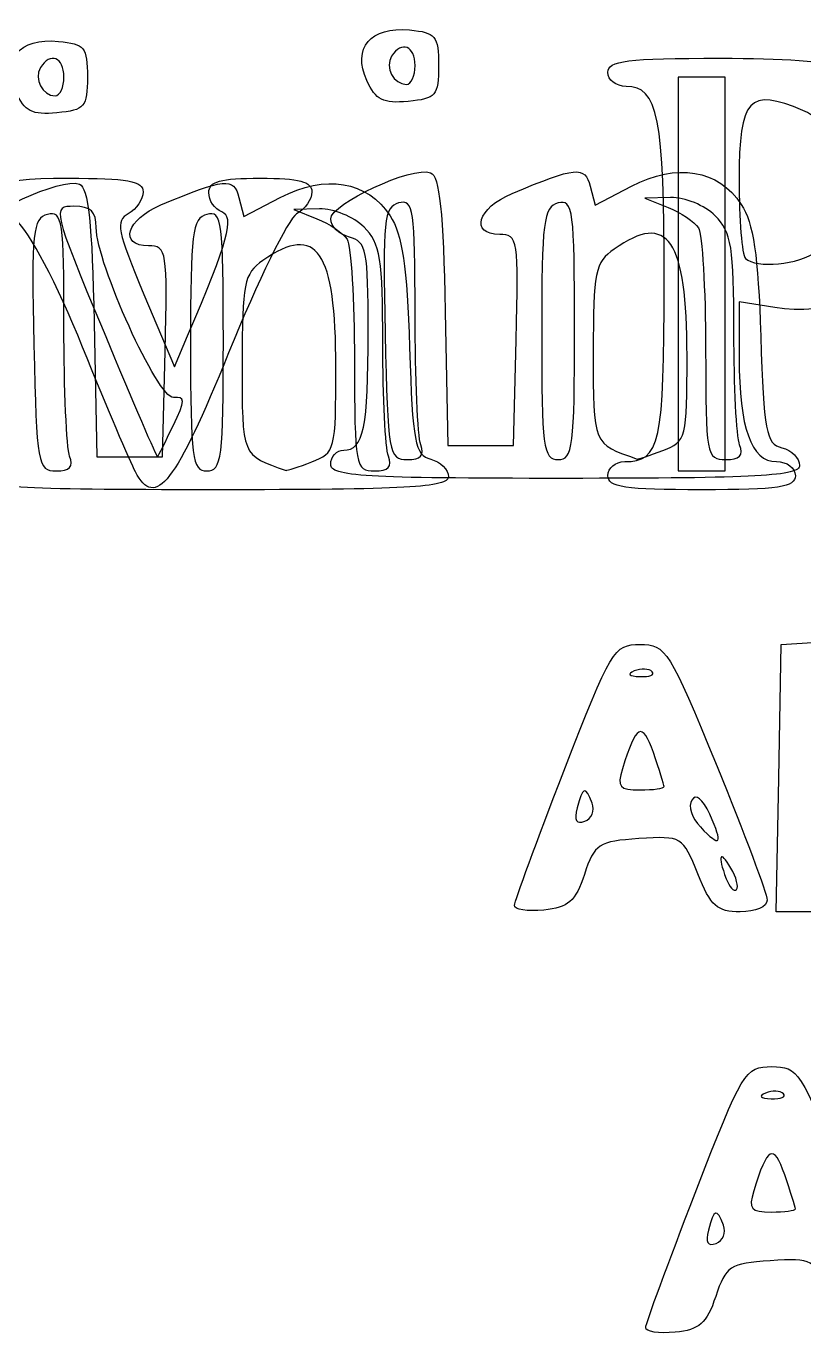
# Model space of a CAD drawing. Extents: x 2.03 to 5.39, y 7.1 to 8.91.
# Drawn here: x 3.5074 to 3.7839, y 8.4451 to 8.9098 of the extents above; entities that cross this region are included whole.
import ezdxf

# ---------------------------------------------------------------- set-up
doc = ezdxf.new("R2010")
doc.units = 0
doc.layers.add('Layer_1', color=7, linetype='CONTINUOUS')

msp = doc.modelspace()

# ---------------------------------------------------------------- linework, layer by layer
at = {"layer": 'Layer_1', "color": 7}
for p, q in [((3.64567, 8.895797), (3.64567, 8.895797)), ((3.52085, 8.891749), (3.52085, 8.891749)), ((3.628537, 8.890489), (3.628537, 8.890489)), ((3.747516, 8.891749), (3.739183, 8.891749)), ((3.739183, 8.891749), (3.739183, 8.821749)), ((3.75585, 8.891749), (3.747516, 8.891749)), ((3.75585, 8.821749), (3.75585, 8.891749)), ((3.7079, 8.852988), (3.709662, 8.846248)), ((3.709662, 8.846248), (3.722569, 8.852976)), ((3.58308, 8.84894), (3.584842, 8.8422)), ((3.584842, 8.8422), (3.597749, 8.848928)), ((3.736503, 8.84892), (3.727336, 8.848708)), ((3.727336, 8.848708), (3.735576, 8.84542)), ((3.611683, 8.844871), (3.602516, 8.84466)), ((3.602516, 8.84466), (3.610756, 8.841372)), ((3.739183, 8.821749), (3.739183, 8.751749)), ((3.75585, 8.751749), (3.75585, 8.821749)), ((3.75585, 8.821749), (3.75585, 8.821749)), ((3.549287, 8.814479), (3.560099, 8.788721)), ((3.77349, 8.809807), (3.76085, 8.811828)), ((3.76085, 8.811828), (3.76085, 8.792006)), ((3.656411, 8.808438), (3.657336, 8.760797)), ((3.531591, 8.804389), (3.532516, 8.756749)), ((3.702336, 8.802152), (3.702336, 8.802152)), ((3.560099, 8.788721), (3.564812, 8.799759)), ((3.577516, 8.798104), (3.577516, 8.798104)), ((3.680669, 8.760797), (3.681612, 8.798297)), ((3.55585, 8.756749), (3.556792, 8.794249)), ((3.559676, 8.767847), (3.559676, 8.767847)), ((3.647693, 8.76107), (3.647693, 8.76107)), ((3.657336, 8.760797), (3.669003, 8.760797)), ((3.669003, 8.760797), (3.680669, 8.760797)), ((3.761026, 8.76107), (3.761026, 8.76107)), ((3.522873, 8.757022), (3.522873, 8.757022)), ((3.532516, 8.756749), (3.544183, 8.756749)), ((3.544183, 8.756749), (3.55585, 8.756749)), ((3.608966, 8.755), (3.608966, 8.755)), ((3.636206, 8.757022), (3.636206, 8.757022)), ((3.733786, 8.759048), (3.733786, 8.759048)), ((3.54626, 8.75143), (3.54626, 8.75143)), ((3.615669, 8.754131), (3.61567, 8.754131)), ((3.739183, 8.751749), (3.747516, 8.751749)), ((3.747516, 8.751749), (3.75585, 8.751749)), ((3.714183, 8.750083), (3.714183, 8.750083)), ((3.774925, 8.642582), (3.775849, 8.690082)), ((3.775849, 8.690082), (3.792507, 8.691132)), ((3.729947, 8.680429), (3.729947, 8.680429)), ((3.734183, 8.639584), (3.734183, 8.639584)), ((3.774, 8.595082), (3.774924, 8.642582)), ((3.774924, 8.642582), (3.774925, 8.642582)), ((3.708616, 8.633691), (3.708616, 8.633691)), ((3.750396, 8.629746), (3.750396, 8.629746)), ((3.757923, 8.610665), (3.757923, 8.610665)), ((3.680976, 8.597371), (3.680976, 8.597371)), ((3.801975, 8.595082), (3.774, 8.595082)), ((3.776614, 8.530429), (3.776614, 8.530429)), ((3.78085, 8.489584), (3.78085, 8.489584)), ((3.755283, 8.483691), (3.755283, 8.483691))]:
    msp.add_line(p, q, dxfattribs=at)
for points in [[(3.628537, 8.890489), (3.623265, 8.90206), (3.629821, 8.909824), (3.643719, 8.908468)], [(3.643719, 8.908468), (3.653059, 8.907556), (3.654003, 8.906393), (3.654003, 8.895797)], [(3.503717, 8.886441), (3.498445, 8.898012), (3.505001, 8.905776), (3.518899, 8.90442)], [(3.518899, 8.90442), (3.528239, 8.903508), (3.529183, 8.902345), (3.529183, 8.891749)], [(3.64567, 8.895797), (3.64567, 8.902828), (3.64082, 8.904768), (3.637336, 8.899131)], [(3.52085, 8.891749), (3.52085, 8.89878), (3.516, 8.900719), (3.512516, 8.895083)], [(3.637336, 8.899131), (3.634906, 8.895198), (3.638059, 8.889131), (3.642533, 8.889131)], [(3.512516, 8.895083), (3.510086, 8.89115), (3.513239, 8.885083), (3.517713, 8.885083)], [(3.642533, 8.889131), (3.644258, 8.889131), (3.64567, 8.892131), (3.64567, 8.895797)], [(3.654003, 8.895797), (3.654003, 8.885077), (3.653126, 8.884046), (3.643194, 8.883088)], [(3.714183, 8.893416), (3.714183, 8.897583), (3.720862, 8.898416), (3.75429, 8.898416)], [(3.75429, 8.898416), (3.79871, 8.898416), (3.811921, 8.894914), (3.823623, 8.880037)], [(3.517713, 8.885083), (3.519438, 8.885083), (3.52085, 8.888083), (3.52085, 8.891749)], [(3.529183, 8.891749), (3.529183, 8.881029), (3.528306, 8.879998), (3.518374, 8.87904)], [(3.643194, 8.883088), (3.634342, 8.882234), (3.631687, 8.883575), (3.628537, 8.890489)], [(3.720732, 8.888416), (3.71713, 8.888416), (3.714183, 8.890666), (3.714183, 8.893416)], [(3.518374, 8.87904), (3.509522, 8.878187), (3.506868, 8.879527), (3.503717, 8.886441)], [(3.734183, 8.819302), (3.734183, 8.877673), (3.732092, 8.888416), (3.720732, 8.888416)], [(3.783557, 8.879872), (3.764274, 8.88798), (3.76085, 8.884267), (3.76085, 8.855249)], [(3.788475, 8.829814), (3.803843, 8.841471), (3.800782, 8.872629), (3.783557, 8.879872)], [(3.597749, 8.848928), (3.61378, 8.857283), (3.628692, 8.854807), (3.636793, 8.842443)], [(3.61567, 8.841305), (3.61567, 8.846765), (3.644713, 8.860211), (3.651162, 8.857736)], [(3.651162, 8.857736), (3.654362, 8.856508), (3.655725, 8.843706), (3.656411, 8.808438)], [(3.680126, 8.850356), (3.703004, 8.859915), (3.706014, 8.8602), (3.7079, 8.852988)], [(3.722569, 8.852976), (3.7386, 8.861332), (3.753512, 8.858855), (3.761613, 8.846491)], [(3.503786, 8.840923), (3.489562, 8.852826), (3.493268, 8.855797), (3.522336, 8.855797)], [(3.49085, 8.837257), (3.49085, 8.842717), (3.519893, 8.856163), (3.526342, 8.853688)], [(3.522336, 8.855797), (3.543412, 8.855797), (3.549003, 8.854784), (3.549003, 8.850963)], [(3.526342, 8.853688), (3.529542, 8.85246), (3.530905, 8.839658), (3.531591, 8.804389)], [(3.555306, 8.846308), (3.578184, 8.855867), (3.581194, 8.856152), (3.58308, 8.84894)], [(3.572336, 8.850693), (3.572336, 8.854658), (3.576429, 8.855797), (3.59067, 8.855797)], [(3.59067, 8.855797), (3.604465, 8.855797), (3.609003, 8.854601), (3.609003, 8.850963)], [(3.76085, 8.855249), (3.76085, 8.841102), (3.76185, 8.828527), (3.763072, 8.827305)], [(3.549003, 8.850963), (3.549003, 8.848304), (3.546634, 8.844803), (3.543739, 8.843183)], [(3.576939, 8.843822), (3.574407, 8.844794), (3.572336, 8.847885), (3.572336, 8.850693)], [(3.609003, 8.850963), (3.609003, 8.848304), (3.60656, 8.844762), (3.603574, 8.843091)], [(3.64567, 8.807425), (3.64567, 8.844907), (3.645159, 8.848374), (3.639836, 8.846987)], [(3.675778, 8.835797), (3.665054, 8.835797), (3.667873, 8.845236), (3.680126, 8.850356)], [(3.702336, 8.802152), (3.702336, 8.844658), (3.701852, 8.84838), (3.696503, 8.846983)], [(3.752336, 8.842464), (3.74867, 8.846131), (3.741545, 8.849036), (3.736503, 8.84892)], [(3.52085, 8.803377), (3.52085, 8.840859), (3.520339, 8.844325), (3.515016, 8.842939)], [(3.524408, 8.845797), (3.516588, 8.845797), (3.516735, 8.845182), (3.535097, 8.800931)], [(3.532336, 8.838221), (3.532336, 8.843977), (3.530431, 8.845797), (3.524408, 8.845797)], [(3.543739, 8.843183), (3.539113, 8.840594), (3.539786, 8.837114), (3.549287, 8.814479)], [(3.550958, 8.831749), (3.540234, 8.831749), (3.543053, 8.841188), (3.555306, 8.846308)], [(3.564812, 8.799759), (3.579398, 8.833924), (3.581627, 8.842023), (3.576939, 8.843822)], [(3.577516, 8.798104), (3.577516, 8.840609), (3.577032, 8.844332), (3.571683, 8.842935)], [(3.627516, 8.838416), (3.62385, 8.842083), (3.616725, 8.844988), (3.611683, 8.844871)], [(3.639836, 8.846987), (3.63458, 8.845618), (3.634103, 8.841032), (3.635017, 8.800633)], [(3.696503, 8.846983), (3.691312, 8.845627), (3.69067, 8.840522), (3.69067, 8.800631)], [(3.742336, 8.792601), (3.742336, 8.834113), (3.735572, 8.844029), (3.716411, 8.830608)], [(3.735576, 8.84542), (3.740107, 8.843612), (3.744959, 8.840332), (3.746358, 8.838131)], [(3.761613, 8.846491), (3.765942, 8.839885), (3.767625, 8.828514), (3.76854, 8.799704)], [(3.527485, 8.795797), (3.518317, 8.818351), (3.508562, 8.836927), (3.503786, 8.840923)], [(3.515016, 8.842939), (3.50976, 8.84157), (3.509283, 8.836984), (3.510197, 8.796584)], [(3.571683, 8.842935), (3.566492, 8.841579), (3.56585, 8.836474), (3.56585, 8.796583)], [(3.603574, 8.843091), (3.600589, 8.84142), (3.589714, 8.819234), (3.579408, 8.793789)], [(3.617516, 8.788553), (3.617516, 8.830065), (3.610752, 8.839981), (3.591591, 8.82656)], [(3.610756, 8.841372), (3.615287, 8.839564), (3.620139, 8.836284), (3.621538, 8.834083)], [(3.622336, 8.834832), (3.61867, 8.835791), (3.61567, 8.838703), (3.61567, 8.841305)], [(3.636793, 8.842443), (3.641122, 8.835837), (3.642805, 8.824465), (3.64372, 8.795656)], [(3.759003, 8.80107), (3.759003, 8.831353), (3.75815, 8.836651), (3.752336, 8.842464)], [(3.559791, 8.777847), (3.554273, 8.777418), (3.532336, 8.825658), (3.532336, 8.838221)], [(3.621538, 8.834083), (3.622937, 8.831883), (3.624104, 8.812458), (3.624132, 8.790916)], [(3.629003, 8.801382), (3.629003, 8.830285), (3.628413, 8.833242), (3.622336, 8.834832)], [(3.634183, 8.797022), (3.634183, 8.827305), (3.63333, 8.832603), (3.627516, 8.838416)], [(3.681612, 8.798297), (3.682512, 8.834086), (3.682245, 8.835797), (3.675778, 8.835797)], [(3.746358, 8.838131), (3.747756, 8.835931), (3.748924, 8.816506), (3.748952, 8.794964)], [(3.556792, 8.794249), (3.557692, 8.830038), (3.557425, 8.831749), (3.550958, 8.831749)], [(3.716411, 8.830608), (3.709642, 8.825867), (3.709003, 8.822695), (3.709003, 8.793834)], [(3.763072, 8.827305), (3.766841, 8.823535), (3.782197, 8.825052), (3.788475, 8.829814)], [(3.591591, 8.82656), (3.584822, 8.821819), (3.584183, 8.818647), (3.584183, 8.789786)], [(3.822273, 8.825401), (3.812201, 8.813431), (3.791736, 8.806889), (3.77349, 8.809807)], [(3.720183, 8.755083), (3.732853, 8.755083), (3.734183, 8.761185), (3.734183, 8.819302)], [(3.647693, 8.76107), (3.64658, 8.76397), (3.64567, 8.78483), (3.64567, 8.807425)], [(3.522873, 8.757022), (3.52176, 8.759922), (3.52085, 8.780781), (3.52085, 8.803377)], [(3.620313, 8.759131), (3.627408, 8.759131), (3.629003, 8.766884), (3.629003, 8.801382)], [(3.696503, 8.7558), (3.701779, 8.755798), (3.702336, 8.760226), (3.702336, 8.802152)], [(3.535097, 8.800931), (3.545336, 8.776254), (3.553923, 8.756379), (3.554179, 8.756764)], [(3.571683, 8.751752), (3.576959, 8.75175), (3.577516, 8.756178), (3.577516, 8.798104)], [(3.636206, 8.757022), (3.635094, 8.759922), (3.634183, 8.777922), (3.634183, 8.797022)], [(3.635017, 8.800633), (3.635981, 8.757964), (3.636361, 8.755797), (3.642873, 8.755797)], [(3.69067, 8.800631), (3.69067, 8.760161), (3.691236, 8.755803), (3.696503, 8.7558)], [(3.761026, 8.76107), (3.759913, 8.76397), (3.759003, 8.78197), (3.759003, 8.80107)], [(3.76854, 8.799704), (3.769618, 8.765766), (3.770429, 8.761467), (3.776042, 8.759999)], [(3.510197, 8.796584), (3.511161, 8.753916), (3.511541, 8.751749), (3.518053, 8.751749)], [(3.54626, 8.75143), (3.544504, 8.754749), (3.536056, 8.774714), (3.527485, 8.795797)], [(3.579408, 8.793789), (3.560545, 8.747218), (3.553352, 8.738026), (3.54626, 8.75143)], [(3.56585, 8.796583), (3.56585, 8.756113), (3.566416, 8.751755), (3.571683, 8.751752)], [(3.64372, 8.795656), (3.644798, 8.761718), (3.64561, 8.757419), (3.651222, 8.755951)], [(3.709003, 8.793834), (3.709003, 8.760871), (3.708766, 8.761443), (3.724619, 8.756009)], [(3.733786, 8.759048), (3.742099, 8.762209), (3.742336, 8.763141), (3.742336, 8.792601)], [(3.748952, 8.794964), (3.748996, 8.757373), (3.749285, 8.755797), (3.756026, 8.755797)], [(3.584183, 8.789786), (3.584183, 8.756822), (3.583946, 8.757395), (3.599799, 8.751961)], [(3.608966, 8.755), (3.617279, 8.758161), (3.617516, 8.759093), (3.617516, 8.788553)], [(3.624132, 8.790916), (3.624176, 8.753325), (3.624465, 8.751749), (3.631206, 8.751749)], [(3.76085, 8.792006), (3.76085, 8.767138), (3.765176, 8.755083), (3.774101, 8.755083)], [(3.559676, 8.767847), (3.564085, 8.776943), (3.564099, 8.778183), (3.559791, 8.777847)], [(3.554179, 8.756764), (3.554434, 8.757149), (3.556908, 8.762136), (3.559676, 8.767847)], [(3.642873, 8.755797), (3.647744, 8.755797), (3.649133, 8.757317), (3.647693, 8.76107)], [(3.756026, 8.755797), (3.761061, 8.755797), (3.762477, 8.75729), (3.761026, 8.76107)], [(3.776042, 8.759999), (3.779504, 8.759094), (3.782336, 8.756278), (3.782336, 8.753742)], [(3.518053, 8.751749), (3.522924, 8.751749), (3.524313, 8.753269), (3.522873, 8.757022)], [(3.599799, 8.751961), (3.600138, 8.751844), (3.604263, 8.753212), (3.608966, 8.755)], [(3.61567, 8.754131), (3.61567, 8.756881), (3.617759, 8.759131), (3.620313, 8.759131)], [(3.631206, 8.751749), (3.636241, 8.751749), (3.637657, 8.753242), (3.636206, 8.757022)], [(3.651222, 8.755951), (3.654684, 8.755045), (3.657516, 8.75223), (3.657516, 8.749694)], [(3.714183, 8.750083), (3.714183, 8.752833), (3.716883, 8.755083), (3.720183, 8.755083)], [(3.724619, 8.756009), (3.724958, 8.755892), (3.729083, 8.75726), (3.733786, 8.759048)], [(3.774101, 8.755083), (3.777878, 8.755083), (3.78085, 8.752881), (3.78085, 8.750083)], [(3.699003, 8.749131), (3.627151, 8.749131), (3.615669, 8.74982), (3.615669, 8.754131)], [(3.782336, 8.753742), (3.782336, 8.749939), (3.767732, 8.749131), (3.699003, 8.749131)], [(3.574183, 8.745083), (3.502331, 8.745083), (3.490849, 8.745772), (3.490849, 8.750083)], [(3.657516, 8.749694), (3.657516, 8.745891), (3.642912, 8.745083), (3.574183, 8.745083)], [(3.747516, 8.745083), (3.720109, 8.745083), (3.714183, 8.745972), (3.714183, 8.750083)], [(3.78085, 8.750083), (3.78085, 8.745972), (3.774924, 8.745083), (3.747516, 8.745083)], [(3.698552, 8.645082), (3.71537, 8.688456), (3.716348, 8.690082), (3.725635, 8.690082)], [(3.725635, 8.690082), (3.734856, 8.690082), (3.736034, 8.688217), (3.753014, 8.646749)], [(3.723558, 8.680692), (3.720899, 8.679628), (3.721689, 8.678839), (3.725572, 8.678679)], [(3.729947, 8.680429), (3.728839, 8.681537), (3.725964, 8.681655), (3.723558, 8.680692)], [(3.725572, 8.678679), (3.729086, 8.678534), (3.731055, 8.679322), (3.729947, 8.680429)], [(3.73038, 8.651664), (3.726453, 8.662928), (3.724208, 8.661757), (3.719362, 8.645915)], [(3.734183, 8.639584), (3.734183, 8.640228), (3.732472, 8.645663), (3.73038, 8.651664)], [(3.680976, 8.597371), (3.681043, 8.598862), (3.688955, 8.620332), (3.698552, 8.645082)], [(3.719362, 8.645915), (3.717396, 8.639489), (3.718293, 8.638415), (3.725625, 8.638415)], [(3.753014, 8.646749), (3.762773, 8.622915), (3.770778, 8.60154), (3.770804, 8.599249)], [(3.708616, 8.633691), (3.706214, 8.639952), (3.705285, 8.639657), (3.703282, 8.631998)], [(3.725625, 8.638415), (3.730332, 8.638415), (3.734183, 8.638942), (3.734183, 8.639584)], [(3.743998, 8.634783), (3.742699, 8.632681), (3.744087, 8.628389), (3.747076, 8.625244)], [(3.750396, 8.629746), (3.747837, 8.635364), (3.745496, 8.637206), (3.743998, 8.634783)], [(3.703282, 8.631998), (3.702137, 8.627617), (3.703005, 8.626118), (3.706017, 8.627274)], [(3.706017, 8.627274), (3.708443, 8.628205), (3.709613, 8.631093), (3.708616, 8.633691)], [(3.747076, 8.625244), (3.754302, 8.617649), (3.755295, 8.618995), (3.750396, 8.629746)], [(3.725251, 8.621096), (3.71082, 8.620153), (3.709473, 8.619272), (3.705854, 8.608415)], [(3.746166, 8.608596), (3.740824, 8.621949), (3.740574, 8.622098), (3.725251, 8.621096)], [(3.757923, 8.610665), (3.753994, 8.617423), (3.753045, 8.61526), (3.756262, 8.606877)], [(3.705854, 8.608415), (3.702638, 8.598771), (3.700134, 8.596567), (3.691407, 8.595704)], [(3.761212, 8.595082), (3.753057, 8.595082), (3.750741, 8.597162), (3.746166, 8.608596)], [(3.756262, 8.606877), (3.757405, 8.603898), (3.759042, 8.602163), (3.7599, 8.603021)], [(3.7599, 8.603021), (3.760759, 8.603879), (3.759867, 8.607319), (3.757923, 8.610665)], [(3.691407, 8.595704), (3.6856, 8.59513), (3.680907, 8.59588), (3.680976, 8.597371)], [(3.770804, 8.599249), (3.770826, 8.596865), (3.766724, 8.595082), (3.761212, 8.595082)], [(3.745218, 8.495082), (3.762119, 8.538667), (3.762975, 8.540082), (3.772445, 8.540082)], [(3.772445, 8.540082), (3.781799, 8.540082), (3.78287, 8.538453), (3.797143, 8.502523)], [(3.770225, 8.530692), (3.767566, 8.529628), (3.768355, 8.528839), (3.772239, 8.528679)], [(3.776614, 8.530429), (3.775506, 8.531537), (3.772631, 8.531655), (3.770225, 8.530692)], [(3.772239, 8.528679), (3.775752, 8.528534), (3.777721, 8.529322), (3.776614, 8.530429)], [(3.777046, 8.501664), (3.77312, 8.512928), (3.770875, 8.511757), (3.766028, 8.495915)], [(3.78085, 8.489584), (3.78085, 8.490228), (3.779138, 8.495663), (3.777046, 8.501664)], [(3.727643, 8.447371), (3.72771, 8.448862), (3.735622, 8.470332), (3.745218, 8.495082)], [(3.766028, 8.495915), (3.764062, 8.489489), (3.764959, 8.488415), (3.772292, 8.488415)], [(3.755283, 8.483691), (3.75288, 8.489952), (3.751952, 8.489657), (3.749949, 8.481998)], [(3.772292, 8.488415), (3.776999, 8.488415), (3.78085, 8.488941), (3.78085, 8.489584)], [(3.749949, 8.481998), (3.748803, 8.477617), (3.749671, 8.476118), (3.752683, 8.477274)], [(3.752683, 8.477274), (3.75511, 8.478205), (3.75628, 8.481093), (3.755283, 8.483691)], [(3.792833, 8.458596), (3.78749, 8.471949), (3.78724, 8.472098), (3.771918, 8.471096)], [(3.771918, 8.471096), (3.757487, 8.470153), (3.75614, 8.469272), (3.75252, 8.458416)], [(3.75252, 8.458416), (3.749305, 8.448772), (3.7468, 8.446568), (3.738074, 8.445704)], [(3.738074, 8.445704), (3.732267, 8.44513), (3.727573, 8.44588), (3.727643, 8.447371)]]:
    msp.add_open_spline(points, degree=3, dxfattribs=at)

doc.saveas('drawing.dxf')
